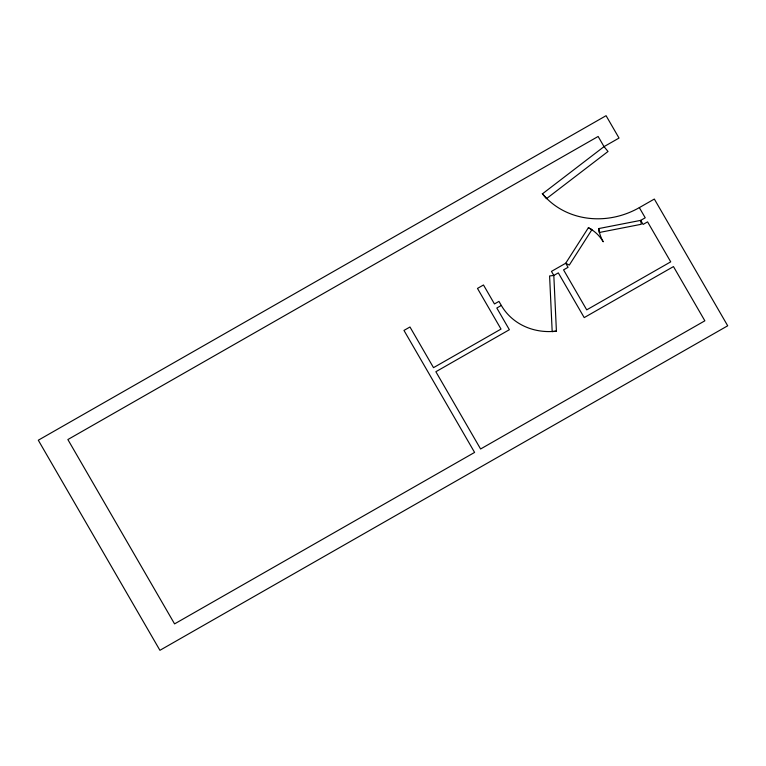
<?xml version="1.0" encoding="UTF-8"?>
<svg xmlns="http://www.w3.org/2000/svg" width="766" height="766" viewBox="0 0 766 766"><rect width="100%" height="100%" fill="white"/><g stroke="black" fill="none" stroke-linecap="round" stroke-linejoin="round"><path stroke-width="1.15" d="M542.251 193.52A77.759 70.472 -28.3 0 0 639.332 207.624L645.221 217.793L640.721 220.369L641.247 224.294L599.251 232.5L598.725 228.574L640.721 220.369L643.076 224.428L647.576 221.862L670.719 261.848L586.718 309.857L563.565 269.871L568.066 267.305L565.72 263.236L569.291 265.093L591.965 229.589L588.384 227.732L565.72 263.236L551.463 271.384L553.818 275.444L556.413 331.132L552.19 331.64L549.595 275.952L553.818 275.444L558.318 272.878L584.209 317.603L673.467 266.587L704.854 320.81L480.588 448.991L435.864 371.721L509.371 329.715L496.818 308.028L501.318 305.452A60.476 54.807 -28.3 0 0 556.518 331.123M639.332 207.624L654.336 199.055L727.7 325.789L159.922 650.305L38.3 440.211L606.078 115.695L619.024 138.062L604.029 146.632L542.481 193.808L546.474 198.662L608.022 151.486L604.029 146.632L598.141 136.463L67.868 439.55L174.571 623.888L474.594 452.419L403.969 330.424L409.973 326.996L433.508 367.661L501.012 329.074L477.477 288.418L483.48 284.981L494.463 303.958L498.963 301.392L501.318 305.452M598.725 228.555A43.202 39.152 -28.3 0 0 603.215 241.797A43.202 39.152 -28.3 0 0 588.384 227.732"/></g></svg>
